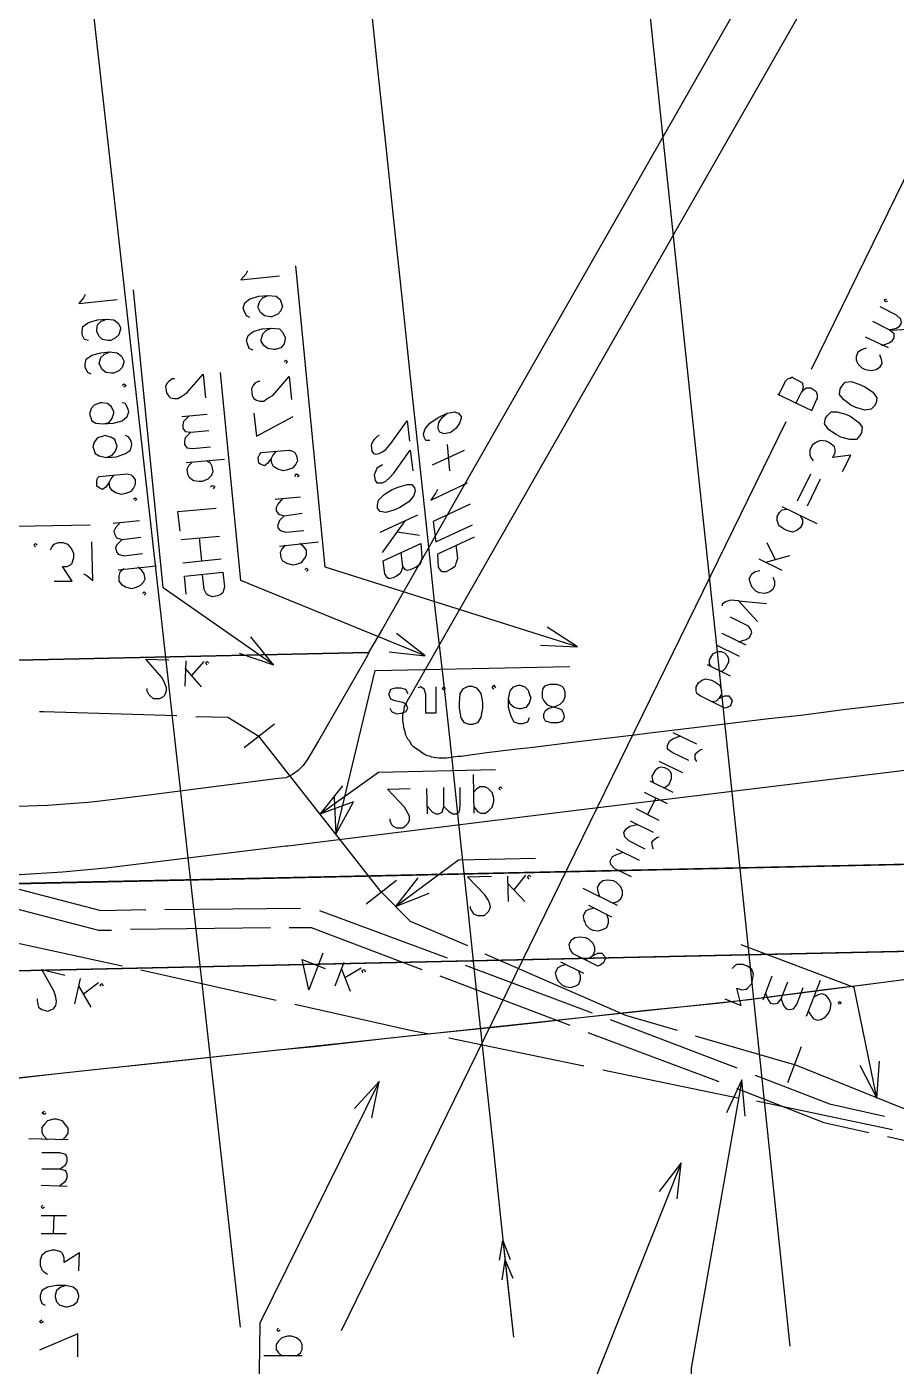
# Model space of a CAD drawing. Header units: metres. Extents: x 5 to 225, y 228 to 542.
# Drawn here: x 109.49 to 132.94, y 288.19 to 324.3 of the extents above; entities that cross this region are included whole.
import ezdxf

# ---------------------------------------------------------------- set-up
doc = ezdxf.new("R2010")
doc.units = ezdxf.units.M
for name, color, linetype in [('BOUNDARY', 7, 'Continuous'), ('ELECTR_CABLE', 7, 'Continuous'), ('GRASS', 7, 'Continuous'), ('OVERHEAD_POWER_LINE', 7, 'Continuous'), ('WATER_PIPELINE', 7, 'Continuous')]:
    doc.layers.add(name, color=color, linetype=linetype)

msp = doc.modelspace()

# ---------------------------------------------------------------- linework, layer by layer
at = {"layer": 'BOUNDARY'}
msp.add_lwpolyline([(109.149, 295.95), (110.319, 296.083), (111.312, 296.193), (113.299, 296.392), (114.271, 296.502), (116.258, 296.723), (117.251, 296.811), (119.216, 297.032), (120.209, 297.142), (122.174, 297.341), (123.168, 297.451), (125.155, 297.672), (126.126, 297.783), (128.113, 297.981), (129.084, 298.092), (131.071, 298.357), (132.043, 298.467), (134.03, 298.732)], dxfattribs=at)
at = {"layer": 'ELECTR_CABLE'}
for points in [[(123.344, 307.629), (124.338, 307.585), (124.338, 307.585), (117.538, 309.726), (117.538, 309.726), (116.743, 317.851)], [(115.441, 317.718), (115.397, 317.63), (115.397, 317.63), (115.264, 317.475), (115.264, 317.475), (116.302, 317.586)], [(111.07, 317.078), (111.025, 316.99), (111.025, 316.99), (110.893, 316.835), (110.893, 316.835), (111.931, 316.945)], [(115.22, 307.408), (116.147, 307.099), (116.147, 307.099), (113.167, 309.174), (113.167, 309.174), (112.372, 317.21)], [(115.507, 316.46), (115.419, 316.504), (115.419, 316.504), (115.353, 316.636), (115.353, 316.636), (115.33, 316.725), (115.33, 316.725), (115.375, 316.857), (115.375, 316.857), (115.507, 316.967), (115.507, 316.967), (115.75, 317.034), (115.75, 317.034), (115.993, 317.056), (115.993, 317.056), (116.214, 317.034), (116.214, 317.034), (116.324, 316.945), (116.324, 316.945), (116.368, 316.813), (116.368, 316.813), (116.39, 316.769), (116.39, 316.769), (116.346, 316.636), (116.346, 316.636), (116.258, 316.548), (116.258, 316.548), (116.103, 316.482), (116.103, 316.482), (116.059, 316.482), (116.059, 316.482), (115.904, 316.504), (115.904, 316.504), (115.794, 316.592), (115.794, 316.592), (115.728, 316.725), (115.728, 316.725), (115.728, 316.769), (115.728, 316.769), (115.772, 316.901), (115.772, 316.901), (115.86, 316.99), (115.86, 316.99), (115.993, 317.056)], [(148.446, 310.035), (149.241, 309.483), (149.241, 309.483), (143.258, 316.791), (143.258, 316.791), (132.815, 316.106)], [(111.158, 315.842), (111.048, 315.864), (111.048, 315.864), (110.981, 315.996), (110.981, 315.996), (110.981, 316.084), (110.981, 316.084), (111.003, 316.217), (111.003, 316.217), (111.158, 316.327), (111.158, 316.327), (111.401, 316.393), (111.401, 316.393), (111.644, 316.416), (111.644, 316.416), (111.842, 316.393), (111.842, 316.393), (111.953, 316.305), (111.953, 316.305), (112.019, 316.195), (112.019, 316.195), (112.019, 316.151), (112.019, 316.151), (111.975, 315.996), (111.975, 315.996), (111.886, 315.908), (111.886, 315.908), (111.754, 315.842), (111.754, 315.842), (111.688, 315.842), (111.688, 315.842), (111.533, 315.864), (111.533, 315.864), (111.445, 315.952), (111.445, 315.952), (111.379, 316.084), (111.379, 316.084), (111.379, 316.129), (111.379, 316.129), (111.401, 316.261), (111.401, 316.261), (111.489, 316.349), (111.489, 316.349), (111.644, 316.416)], [(115.595, 315.577), (115.485, 315.621), (115.485, 315.621), (115.441, 315.753), (115.441, 315.753), (115.419, 315.842), (115.419, 315.842), (115.463, 315.974), (115.463, 315.974), (115.595, 316.084), (115.595, 316.084), (115.838, 316.151), (115.838, 316.151), (116.081, 316.173), (116.081, 316.173), (116.302, 316.151), (116.302, 316.151), (116.39, 316.062), (116.39, 316.062), (116.456, 315.93), (116.456, 315.93), (116.456, 315.886), (116.456, 315.886), (116.434, 315.753), (116.434, 315.753), (116.346, 315.643), (116.346, 315.643), (116.191, 315.599), (116.191, 315.599), (116.147, 315.599), (116.147, 315.599), (115.993, 315.621), (115.993, 315.621), (115.882, 315.709), (115.882, 315.709), (115.816, 315.819), (115.816, 315.819), (115.816, 315.864), (115.816, 315.864), (115.86, 316.018), (115.86, 316.018), (115.949, 316.106), (115.949, 316.106), (116.081, 316.173)], [(111.224, 314.936), (111.136, 314.981), (111.136, 314.981), (111.07, 315.113), (111.07, 315.113), (111.07, 315.201), (111.07, 315.201), (111.092, 315.334), (111.092, 315.334), (111.246, 315.444), (111.246, 315.444), (111.489, 315.51), (111.489, 315.51), (111.732, 315.532), (111.732, 315.532), (111.931, 315.51), (111.931, 315.51), (112.041, 315.422), (112.041, 315.422), (112.107, 315.29), (112.107, 315.29), (112.107, 315.245), (112.107, 315.245), (112.063, 315.113), (112.063, 315.113), (111.975, 315.025), (111.975, 315.025), (111.842, 314.958), (111.842, 314.958), (111.776, 314.958), (111.776, 314.958), (111.622, 314.981), (111.622, 314.981), (111.511, 315.069), (111.511, 315.069), (111.467, 315.179), (111.467, 315.179), (111.445, 315.223), (111.445, 315.223), (111.489, 315.378), (111.489, 315.378), (111.577, 315.466), (111.577, 315.466), (111.732, 315.532)], [(116.434, 315.268), (116.478, 315.312), (116.478, 315.312), (116.523, 315.268), (116.523, 315.268), (116.478, 315.223)], [(113.476, 314.804), (113.41, 314.804), (113.41, 314.804), (113.321, 314.738), (113.321, 314.738), (113.277, 314.694), (113.277, 314.694), (113.233, 314.605), (113.233, 314.605), (113.255, 314.429), (113.255, 314.429), (113.321, 314.34), (113.321, 314.34), (113.366, 314.296), (113.366, 314.296), (113.476, 314.274), (113.476, 314.274), (113.564, 314.274), (113.564, 314.274), (113.675, 314.34), (113.675, 314.34), (113.807, 314.429), (113.807, 314.429), (114.249, 314.936), (114.249, 314.936), (114.315, 314.296)], [(119.26, 307.452), (120.232, 307.342), (120.232, 307.342), (115.264, 309.373), (115.264, 309.373), (114.712, 314.981)], [(115.772, 314.738), (115.728, 314.738), (115.728, 314.738), (115.64, 314.694), (115.64, 314.694), (115.595, 314.627), (115.595, 314.627), (115.551, 314.539), (115.551, 314.539), (115.573, 314.362), (115.573, 314.362), (115.617, 314.274), (115.617, 314.274), (115.684, 314.23), (115.684, 314.23), (115.772, 314.208), (115.772, 314.208), (115.882, 314.208), (115.882, 314.208), (115.971, 314.274), (115.971, 314.274), (116.125, 314.362), (116.125, 314.362), (116.567, 314.87), (116.567, 314.87), (116.633, 314.252)], [(112.063, 314.627), (112.107, 314.671), (112.107, 314.671), (112.173, 314.627), (112.173, 314.627), (112.107, 314.583)], [(111.555, 313.59), (111.71, 313.634), (111.71, 313.634), (111.798, 313.744), (111.798, 313.744), (111.842, 313.877), (111.842, 313.877), (111.842, 313.921), (111.842, 313.921), (111.776, 314.053), (111.776, 314.053), (111.666, 314.142), (111.666, 314.142), (111.511, 314.164), (111.511, 314.164), (111.467, 314.164), (111.467, 314.164), (111.312, 314.097), (111.312, 314.097), (111.224, 314.009), (111.224, 314.009), (111.18, 313.855), (111.18, 313.855), (111.202, 313.81), (111.202, 313.81), (111.246, 313.678), (111.246, 313.678), (111.357, 313.612), (111.357, 313.612), (111.555, 313.59), (111.555, 313.59), (111.82, 313.612), (111.82, 313.612), (112.063, 313.678), (112.063, 313.678), (112.196, 313.788), (112.196, 313.788), (112.24, 313.921), (112.24, 313.921), (112.218, 314.009), (112.218, 314.009), (112.151, 314.142), (112.151, 314.142), (112.063, 314.164)], [(113.675, 313.788), (114.359, 313.855)], [(113.873, 313.81), (113.719, 313.656), (113.719, 313.656), (113.697, 313.568), (113.697, 313.568), (113.697, 313.479), (113.697, 313.479), (113.763, 313.391), (113.763, 313.391), (113.918, 313.369), (113.918, 313.369), (114.403, 313.413)], [(115.617, 313.877), (115.684, 313.259), (115.684, 313.259), (116.677, 313.788)], [(111.644, 312.685), (111.798, 312.751), (111.798, 312.751), (111.886, 312.861), (111.886, 312.861), (111.931, 312.994), (111.931, 312.994), (111.909, 313.038), (111.909, 313.038), (111.864, 313.17), (111.864, 313.17), (111.754, 313.236), (111.754, 313.236), (111.599, 313.281), (111.599, 313.281), (111.555, 313.259), (111.555, 313.259), (111.401, 313.214), (111.401, 313.214), (111.312, 313.104), (111.312, 313.104), (111.268, 312.972), (111.268, 312.972), (111.29, 312.927), (111.29, 312.927), (111.335, 312.795), (111.335, 312.795), (111.445, 312.729), (111.445, 312.729), (111.644, 312.685), (111.644, 312.685), (111.909, 312.707), (111.909, 312.707), (112.151, 312.795), (112.151, 312.795), (112.284, 312.883), (112.284, 312.883), (112.328, 313.038), (112.328, 313.038), (112.306, 313.126), (112.306, 313.126), (112.24, 313.236), (112.24, 313.236), (112.151, 313.281)], [(113.918, 313.369), (113.763, 313.214), (113.763, 313.214), (113.741, 313.126), (113.741, 313.126), (113.741, 313.038), (113.741, 313.038), (113.807, 312.949), (113.807, 312.949), (113.962, 312.927), (113.962, 312.927), (114.447, 312.972)], [(116.214, 312.861), (116.125, 312.751), (116.125, 312.751), (116.081, 312.662), (116.081, 312.662), (115.993, 312.53), (115.993, 312.53), (115.904, 312.464), (115.904, 312.464), (115.794, 312.508), (115.794, 312.508), (115.75, 312.53), (115.75, 312.53), (115.728, 312.685), (115.728, 312.685), (115.772, 312.773), (115.772, 312.773), (115.816, 312.817), (115.816, 312.817), (116.567, 312.883), (116.567, 312.883), (116.655, 312.861), (116.655, 312.861), (116.721, 312.817), (116.721, 312.817), (116.765, 312.729), (116.765, 312.729), (116.788, 312.596), (116.788, 312.596), (116.743, 312.508), (116.743, 312.508), (116.655, 312.398), (116.655, 312.398), (116.523, 312.353), (116.523, 312.353), (116.412, 312.331), (116.412, 312.331), (116.258, 312.375), (116.258, 312.375), (116.147, 312.442), (116.147, 312.442), (116.103, 312.53), (116.103, 312.53), (116.081, 312.662)], [(113.785, 312.552), (114.823, 312.64)], [(113.94, 312.552), (113.851, 312.464), (113.851, 312.464), (113.807, 312.375), (113.807, 312.375), (113.829, 312.243), (113.829, 312.243), (113.873, 312.155), (113.873, 312.155), (113.984, 312.066), (113.984, 312.066), (114.138, 312.044), (114.138, 312.044), (114.227, 312.044), (114.227, 312.044), (114.381, 312.111), (114.381, 312.111), (114.469, 312.199), (114.469, 312.199), (114.514, 312.309), (114.514, 312.309), (114.492, 312.442), (114.492, 312.442), (114.447, 312.53), (114.447, 312.53), (114.337, 312.596)], [(111.842, 312.221), (111.754, 312.111), (111.754, 312.111), (111.71, 312.022), (111.71, 312.022), (111.622, 311.89), (111.622, 311.89), (111.533, 311.824), (111.533, 311.824), (111.445, 311.868), (111.445, 311.868), (111.379, 311.912), (111.379, 311.912), (111.379, 312.044), (111.379, 312.044), (111.401, 312.133), (111.401, 312.133), (111.445, 312.177), (111.445, 312.177), (112.196, 312.243), (112.196, 312.243), (112.306, 312.221), (112.306, 312.221), (112.35, 312.177), (112.35, 312.177), (112.416, 312.088), (112.416, 312.088), (112.416, 311.956), (112.416, 311.956), (112.372, 311.868), (112.372, 311.868), (112.284, 311.757), (112.284, 311.757), (112.151, 311.713), (112.151, 311.713), (112.041, 311.691), (112.041, 311.691), (111.886, 311.735), (111.886, 311.735), (111.798, 311.801), (111.798, 311.801), (111.732, 311.89), (111.732, 311.89), (111.71, 312.022)], [(116.721, 312.177), (116.765, 312.243), (116.765, 312.243), (116.832, 312.199), (116.832, 312.199), (116.788, 312.155)], [(114.447, 311.89), (114.492, 311.934), (114.492, 311.934), (114.558, 311.912), (114.558, 311.912), (114.514, 311.846)], [(116.191, 311.559), (116.876, 311.625)], [(112.372, 311.559), (112.416, 311.603), (112.416, 311.603), (112.46, 311.559), (112.46, 311.559), (112.416, 311.514)], [(113.631, 310.698), (113.564, 311.227), (113.564, 311.227), (114.602, 311.316)], [(116.39, 311.581), (116.258, 311.426), (116.258, 311.426), (116.214, 311.338), (116.214, 311.338), (116.214, 311.25), (116.214, 311.25), (116.28, 311.161), (116.28, 311.161), (116.434, 311.117), (116.434, 311.117), (116.92, 311.183)], [(111.82, 310.918), (112.527, 310.985)], [(112.019, 310.94), (111.886, 310.786), (111.886, 310.786), (111.842, 310.698), (111.842, 310.698), (111.864, 310.609), (111.864, 310.609), (111.909, 310.521), (111.909, 310.521), (112.063, 310.477), (112.063, 310.477), (112.571, 310.543)], [(116.434, 311.117), (116.302, 310.985), (116.302, 310.985), (116.258, 310.874), (116.258, 310.874), (116.258, 310.786), (116.258, 310.786), (116.324, 310.72), (116.324, 310.72), (116.478, 310.676), (116.478, 310.676), (116.964, 310.72)], [(106.235, 306.613), (106.433, 305.664), (106.433, 305.664), (106.698, 310.786), (106.698, 310.786), (111.202, 310.874)], [(113.653, 310.477), (114.69, 310.565)], [(114.138, 310.521), (114.205, 309.903)], [(109.723, 310.278), (109.679, 310.322), (109.679, 310.322), (109.723, 310.366), (109.723, 310.366), (109.767, 310.322)], [(110.231, 309.351), (110.716, 309.351), (110.716, 309.351), (110.451, 309.748), (110.451, 309.748), (110.584, 309.748), (110.584, 309.748), (110.672, 309.792), (110.672, 309.792), (110.716, 309.837), (110.716, 309.837), (110.761, 309.991), (110.761, 309.991), (110.761, 310.102), (110.761, 310.102), (110.694, 310.234), (110.694, 310.234), (110.606, 310.344), (110.606, 310.344), (110.474, 310.388), (110.474, 310.388), (110.341, 310.388), (110.341, 310.388), (110.209, 310.344), (110.209, 310.344), (110.164, 310.278), (110.164, 310.278), (110.12, 310.19)], [(111.025, 309.55), (111.114, 309.505), (111.114, 309.505), (111.268, 309.373), (111.268, 309.373), (111.246, 310.411)], [(112.063, 310.477), (111.931, 310.344), (111.931, 310.344), (111.886, 310.256), (111.886, 310.256), (111.909, 310.146), (111.909, 310.146), (111.953, 310.079), (111.953, 310.079), (112.107, 310.035), (112.107, 310.035), (112.615, 310.102)], [(116.302, 310.3), (117.362, 310.411)], [(116.456, 310.322), (116.368, 310.212), (116.368, 310.212), (116.324, 310.124), (116.324, 310.124), (116.346, 309.991), (116.346, 309.991), (116.39, 309.903), (116.39, 309.903), (116.501, 309.837), (116.501, 309.837), (116.655, 309.792), (116.655, 309.792), (116.765, 309.814), (116.765, 309.814), (116.898, 309.859), (116.898, 309.859), (116.986, 309.969), (116.986, 309.969), (117.03, 310.057), (117.03, 310.057), (117.03, 310.19), (117.03, 310.19), (116.964, 310.278), (116.964, 310.278), (116.854, 310.366)], [(114.734, 309.947), (113.697, 309.837)], [(111.953, 309.66), (112.99, 309.77)], [(112.107, 309.682), (111.997, 309.594), (111.997, 309.594), (111.975, 309.483), (111.975, 309.483), (111.975, 309.351), (111.975, 309.351), (112.041, 309.263), (112.041, 309.263), (112.151, 309.196), (112.151, 309.196), (112.306, 309.152), (112.306, 309.152), (112.394, 309.174), (112.394, 309.174), (112.549, 309.24), (112.549, 309.24), (112.637, 309.329), (112.637, 309.329), (112.681, 309.417), (112.681, 309.417), (112.659, 309.55), (112.659, 309.55), (112.593, 309.638), (112.593, 309.638), (112.483, 309.726)], [(113.785, 308.998), (113.741, 309.483), (113.741, 309.483), (114.779, 309.594), (114.779, 309.594), (114.823, 309.196), (114.823, 309.196), (114.779, 309.042), (114.779, 309.042), (114.734, 308.998), (114.734, 308.998), (114.646, 308.953), (114.646, 308.953), (114.492, 308.931), (114.492, 308.931), (114.381, 308.976), (114.381, 308.976), (114.337, 308.998), (114.337, 308.998), (114.271, 309.13), (114.271, 309.13), (114.227, 309.527)], [(116.986, 309.66), (117.03, 309.704), (117.03, 309.704), (117.075, 309.66), (117.075, 309.66), (117.03, 309.616)], [(112.615, 309.02), (112.659, 309.064), (112.659, 309.064), (112.703, 309.02), (112.703, 309.02), (112.659, 308.976)], [(124.338, 307.585), (123.521, 308.115)], [(116.147, 307.099), (115.529, 307.85)], [(120.232, 307.342), (119.459, 307.938)], [(112.725, 306.459), (112.725, 306.393), (112.725, 306.393), (112.77, 306.304), (112.77, 306.304), (112.814, 306.26), (112.814, 306.26), (112.902, 306.194), (112.902, 306.194), (113.079, 306.194), (113.079, 306.194), (113.167, 306.238), (113.167, 306.238), (113.211, 306.282), (113.211, 306.282), (113.255, 306.393), (113.255, 306.393), (113.255, 306.481), (113.255, 306.481), (113.211, 306.591), (113.211, 306.591), (113.145, 306.746), (113.145, 306.746), (112.703, 307.254), (112.703, 307.254), (113.321, 307.231)], [(113.763, 306.525), (113.785, 307.209)], [(114.205, 306.503), (113.763, 307.011)], [(113.94, 306.812), (114.271, 307.187)], [(114.359, 307.099), (114.315, 307.143), (114.315, 307.143), (114.359, 307.187), (114.359, 307.187), (114.403, 307.143)], [(117.781, 303.523), (117.825, 302.529), (117.825, 302.529), (118.885, 306.944), (118.885, 306.944), (124.139, 307.055)], [(123.631, 305.532), (123.477, 305.576), (123.477, 305.576), (123.433, 305.664), (123.433, 305.664), (123.433, 305.774), (123.433, 305.774), (123.477, 305.863), (123.477, 305.863), (123.565, 305.929), (123.565, 305.929), (123.742, 305.973), (123.742, 305.973), (123.874, 306.039), (123.874, 306.039), (123.963, 306.128), (123.963, 306.128), (124.007, 306.238), (124.007, 306.238), (124.007, 306.37), (124.007, 306.37), (123.963, 306.481), (123.963, 306.481), (123.918, 306.525), (123.918, 306.525), (123.786, 306.569), (123.786, 306.569), (123.587, 306.569), (123.587, 306.569), (123.455, 306.525), (123.455, 306.525), (123.411, 306.459), (123.411, 306.459), (123.389, 306.37), (123.389, 306.37), (123.389, 306.216), (123.389, 306.216), (123.433, 306.128), (123.433, 306.128), (123.521, 306.017), (123.521, 306.017), (123.654, 305.973), (123.654, 305.973), (123.83, 305.929), (123.83, 305.929), (123.918, 305.885), (123.918, 305.885), (123.963, 305.774), (123.963, 305.774), (123.985, 305.686), (123.985, 305.686), (123.941, 305.576), (123.941, 305.576), (123.808, 305.532), (123.808, 305.532), (123.631, 305.532)], [(119.282, 305.929), (119.326, 305.841), (119.326, 305.841), (119.459, 305.774), (119.459, 305.774), (119.591, 305.796), (119.591, 305.796), (119.724, 305.841), (119.724, 305.841), (119.768, 305.929), (119.768, 305.929), (119.724, 306.039), (119.724, 306.039), (119.635, 306.083), (119.635, 306.083), (119.415, 306.128), (119.415, 306.128), (119.304, 306.172), (119.304, 306.172), (119.26, 306.282), (119.26, 306.282), (119.26, 306.326), (119.26, 306.326), (119.304, 306.437), (119.304, 306.437), (119.437, 306.481), (119.437, 306.481), (119.569, 306.481), (119.569, 306.481), (119.702, 306.437), (119.702, 306.437), (119.768, 306.326)], [(120.519, 306.503), (120.519, 305.796), (120.519, 305.796), (120.254, 305.796), (120.254, 305.796), (120.254, 306.304), (120.254, 306.304), (120.209, 306.437), (120.209, 306.437), (120.121, 306.503), (120.121, 306.503), (120.033, 306.481)], [(120.739, 306.415), (120.695, 306.459), (120.695, 306.459), (120.739, 306.503), (120.739, 306.503), (120.783, 306.459)], [(121.424, 305.487), (121.291, 305.532), (121.291, 305.532), (121.203, 305.664), (121.203, 305.664), (121.159, 305.929), (121.159, 305.929), (121.159, 306.061), (121.159, 306.061), (121.181, 306.326), (121.181, 306.326), (121.269, 306.459), (121.269, 306.459), (121.402, 306.525), (121.402, 306.525), (121.49, 306.525), (121.49, 306.525), (121.622, 306.481), (121.622, 306.481), (121.733, 306.326), (121.733, 306.326), (121.777, 306.083), (121.777, 306.083), (121.777, 305.929), (121.777, 305.929), (121.733, 305.686), (121.733, 305.686), (121.645, 305.532), (121.645, 305.532), (121.512, 305.487), (121.512, 305.487), (121.424, 305.487)], [(122.086, 306.437), (122.042, 306.481), (122.042, 306.481), (122.086, 306.547), (122.086, 306.547), (122.13, 306.481)], [(123.035, 305.664), (122.991, 305.554), (122.991, 305.554), (122.859, 305.509), (122.859, 305.509), (122.77, 305.509), (122.77, 305.509), (122.638, 305.554), (122.638, 305.554), (122.55, 305.708), (122.55, 305.708), (122.483, 305.951), (122.483, 305.951), (122.483, 306.194), (122.483, 306.194), (122.528, 306.393), (122.528, 306.393), (122.616, 306.503), (122.616, 306.503), (122.748, 306.547), (122.748, 306.547), (122.793, 306.547), (122.793, 306.547), (122.925, 306.503), (122.925, 306.503), (123.013, 306.415), (123.013, 306.415), (123.057, 306.26), (123.057, 306.26), (123.08, 306.216), (123.08, 306.216), (123.035, 306.061), (123.035, 306.061), (122.947, 305.951), (122.947, 305.951), (122.815, 305.907), (122.815, 305.907), (122.77, 305.907), (122.77, 305.907), (122.638, 305.951), (122.638, 305.951), (122.528, 306.039), (122.528, 306.039), (122.483, 306.194)], [(109.833, 305.841), (109.944, 305.841), (109.944, 305.841), (113.542, 305.73)], [(114.05, 305.708), (114.911, 305.686), (114.911, 305.686), (115.75, 305.178)], [(115.353, 304.869), (116.169, 305.509)], [(119.039, 300.984), (115.75, 305.178)], [(118.002, 303.832), (117.406, 303.081), (117.406, 303.081), (118.973, 304.207), (118.973, 304.207), (122.13, 304.273)], [(121.556, 303.103), (121.534, 304.141)], [(119.282, 302.949), (119.282, 302.904), (119.282, 302.904), (119.326, 302.794), (119.326, 302.794), (119.371, 302.75), (119.371, 302.75), (119.459, 302.706), (119.459, 302.706), (119.635, 302.706), (119.635, 302.706), (119.724, 302.772), (119.724, 302.772), (119.768, 302.816), (119.768, 302.816), (119.812, 302.904), (119.812, 302.904), (119.812, 303.015), (119.812, 303.015), (119.768, 303.103), (119.768, 303.103), (119.68, 303.258), (119.68, 303.258), (119.216, 303.743), (119.216, 303.743), (119.834, 303.765)], [(120.298, 303.081), (120.276, 303.765)], [(120.298, 303.28), (120.43, 303.125), (120.43, 303.125), (120.519, 303.081), (120.519, 303.081), (120.607, 303.081), (120.607, 303.081), (120.695, 303.125), (120.695, 303.125), (120.739, 303.28), (120.739, 303.28), (120.739, 303.787)], [(120.739, 303.28), (120.872, 303.147), (120.872, 303.147), (120.982, 303.081), (120.982, 303.081), (121.07, 303.081), (121.07, 303.081), (121.159, 303.147), (121.159, 303.147), (121.181, 303.302), (121.181, 303.302), (121.181, 303.787)], [(121.556, 303.258), (121.645, 303.147), (121.645, 303.147), (121.733, 303.103), (121.733, 303.103), (121.865, 303.103), (121.865, 303.103), (121.954, 303.169), (121.954, 303.169), (122.042, 303.258), (122.042, 303.258), (122.086, 303.412), (122.086, 303.412), (122.086, 303.5), (122.086, 303.5), (122.042, 303.655), (122.042, 303.655), (121.932, 303.765), (121.932, 303.765), (121.843, 303.81), (121.843, 303.81), (121.711, 303.81), (121.711, 303.81), (121.622, 303.743), (121.622, 303.743), (121.534, 303.655)], [(122.263, 303.721), (122.219, 303.765), (122.219, 303.765), (122.263, 303.81), (122.263, 303.81), (122.307, 303.765)], [(117.406, 303.081), (118.311, 303.412)], [(117.825, 302.529), (118.289, 303.39)], [(120.033, 301.359), (119.437, 300.586), (119.437, 300.586), (121.137, 301.845), (121.137, 301.845), (123.212, 301.889)], [(118.642, 300.653), (119.459, 301.293)], [(121.446, 300.586), (121.446, 300.542), (121.446, 300.542), (121.49, 300.454), (121.49, 300.454), (121.534, 300.388), (121.534, 300.388), (121.645, 300.343), (121.645, 300.343), (121.821, 300.343), (121.821, 300.343), (121.909, 300.41), (121.909, 300.41), (121.954, 300.454), (121.954, 300.454), (121.998, 300.564), (121.998, 300.564), (121.976, 300.653), (121.976, 300.653), (121.932, 300.763), (121.932, 300.763), (121.843, 300.895), (121.843, 300.895), (121.38, 301.381), (121.38, 301.381), (122.02, 301.403)], [(122.483, 300.719), (122.461, 301.403)], [(122.925, 300.719), (122.461, 301.204)], [(122.638, 301.028), (122.947, 301.425)], [(123.035, 301.315), (122.991, 301.381), (122.991, 301.381), (123.035, 301.425), (123.035, 301.425), (123.08, 301.381)], [(108.111, 300.807), (111.423, 299.946), (111.423, 299.946), (111.776, 299.946)], [(109.105, 301.094), (111.489, 300.476), (111.489, 300.476), (112.703, 300.498)], [(119.039, 300.984), (119.834, 300.189), (119.834, 300.189), (121.38, 299.527)], [(119.437, 300.586), (120.342, 300.94)], [(113.211, 300.498), (116.876, 300.542)], [(117.384, 300.476), (120.828, 299.195)], [(112.063, 298.975), (108.42, 299.769)], [(112.284, 299.968), (116.059, 300.012)], [(116.567, 300.012), (117.163, 300.012), (117.163, 300.012), (120.143, 298.886)], [(117.472, 299.328), (117.097, 298.334), (117.097, 298.334), (116.92, 299.151), (116.92, 299.151), (117.538, 298.908)], [(131.954, 296.303), (132.418, 295.42), (132.418, 295.42), (131.8, 298.401), (131.8, 298.401), (128.753, 299.549)], [(117.803, 298.445), (118.046, 299.085)], [(121.313, 298.997), (124.735, 297.716)], [(121.843, 299.306), (125.64, 297.65), (125.64, 297.65), (127.031, 297.253)], [(128.312, 298.092), (128.753, 297.915), (128.753, 297.915), (128.643, 298.379), (128.643, 298.379), (128.775, 298.334), (128.775, 298.334), (128.886, 298.357), (128.886, 298.357), (128.93, 298.379), (128.93, 298.379), (129.04, 298.511), (129.04, 298.511), (129.062, 298.599), (129.062, 298.599), (129.084, 298.754), (129.084, 298.754), (129.04, 298.886), (129.04, 298.886), (128.93, 298.975), (128.93, 298.975), (128.797, 299.019), (128.797, 299.019), (128.643, 299.019), (128.643, 299.019), (128.599, 298.997), (128.599, 298.997), (128.51, 298.908)], [(109.767, 298.092), (109.767, 298.047), (109.767, 298.047), (109.789, 297.937), (109.789, 297.937), (109.811, 297.871), (109.811, 297.871), (109.9, 297.805), (109.9, 297.805), (110.054, 297.76), (110.054, 297.76), (110.164, 297.805), (110.164, 297.805), (110.209, 297.827), (110.209, 297.827), (110.275, 297.915), (110.275, 297.915), (110.297, 298.025), (110.297, 298.025), (110.275, 298.136), (110.275, 298.136), (110.231, 298.29), (110.231, 298.29), (109.9, 298.886), (109.9, 298.886), (110.518, 298.732)], [(110.783, 297.959), (110.937, 298.644)], [(116.214, 298.047), (112.571, 298.864)], [(118.223, 298.29), (117.98, 298.908)], [(118.068, 298.666), (118.51, 298.931)], [(118.554, 298.798), (118.532, 298.864), (118.532, 298.864), (118.598, 298.886), (118.598, 298.886), (118.62, 298.82)], [(120.629, 298.71), (124.139, 297.385)], [(129.349, 298.07), (129.592, 298.71)], [(111.224, 297.871), (110.893, 298.445)], [(111.025, 298.224), (111.423, 298.533)], [(111.489, 298.423), (111.467, 298.467), (111.467, 298.467), (111.511, 298.511), (111.511, 298.511), (111.555, 298.445)], [(129.416, 298.246), (129.482, 298.07), (129.482, 298.07), (129.548, 297.981), (129.548, 297.981), (129.636, 297.959), (129.636, 297.959), (129.747, 297.981), (129.747, 297.981), (129.835, 298.092), (129.835, 298.092), (130.012, 298.555)], [(129.835, 298.092), (129.901, 297.915), (129.901, 297.915), (129.968, 297.827), (129.968, 297.827), (130.056, 297.805), (130.056, 297.805), (130.166, 297.827), (130.166, 297.827), (130.255, 297.937), (130.255, 297.937), (130.431, 298.401)], [(130.519, 297.628), (130.895, 298.599)], [(120.342, 297.142), (119.878, 297.231), (119.878, 297.231), (116.721, 297.937)], [(130.564, 297.76), (130.63, 297.65), (130.63, 297.65), (130.696, 297.562), (130.696, 297.562), (130.806, 297.518), (130.806, 297.518), (130.917, 297.54), (130.917, 297.54), (131.027, 297.606), (131.027, 297.606), (131.116, 297.716), (131.116, 297.716), (131.16, 297.805), (131.16, 297.805), (131.182, 297.959), (131.182, 297.959), (131.116, 298.092), (131.116, 298.092), (131.049, 298.18), (131.049, 298.18), (130.939, 298.224), (130.939, 298.224), (130.829, 298.202), (130.829, 298.202), (130.718, 298.136)], [(131.403, 297.937), (131.38, 298.003), (131.38, 298.003), (131.425, 298.025), (131.425, 298.025), (131.447, 297.959)], [(125.221, 297.54), (128.643, 296.237)], [(124.625, 297.186), (128.157, 295.862)], [(124.515, 296.281), (120.872, 297.032)], [(127.517, 297.098), (130.188, 296.325)], [(130.012, 295.84), (130.387, 296.811)], [(128.665, 295.42), (125.022, 296.171)], [(134.626, 294.537), (130.188, 296.325)], [(132.418, 295.42), (132.484, 296.414)], [(118.797, 294.89), (118.995, 295.862), (115.772, 289.349), (115.669, 281.564)], [(118.995, 295.862), (118.333, 295.133)], [(128.864, 294.935), (128.775, 295.906), (128.775, 295.906), (127.407, 288.135), (127.407, 288.135), (127.34, 282.836)], [(128.775, 295.906), (128.356, 295.023)], [(129.129, 296.038), (131.138, 295.266), (131.138, 295.266), (132.617, 294.935)], [(128.643, 295.685), (128.665, 295.663), (128.665, 295.663), (130.983, 294.758), (130.983, 294.758), (132.197, 294.493)], [(110.01, 295.023), (109.966, 294.979), (109.966, 294.979), (109.9, 295.023), (109.9, 295.023), (109.966, 295.067)], [(132.838, 294.559), (129.173, 295.332)], [(110.451, 294.294), (110.54, 294.383), (110.54, 294.383), (110.606, 294.471), (110.606, 294.471), (110.606, 294.603), (110.606, 294.603), (110.54, 294.692), (110.54, 294.692), (110.451, 294.802), (110.451, 294.802), (110.297, 294.846), (110.297, 294.846), (110.209, 294.846), (110.209, 294.846), (110.054, 294.802), (110.054, 294.802), (109.966, 294.714), (109.966, 294.714), (109.9, 294.625), (109.9, 294.625), (109.9, 294.493), (109.9, 294.493), (109.944, 294.405), (109.944, 294.405), (110.054, 294.294)], [(110.606, 294.294), (109.546, 294.316)], [(132.705, 294.383), (136.392, 293.544)], [(110.385, 293.5), (110.54, 293.632), (110.54, 293.632), (110.584, 293.72), (110.584, 293.72), (110.584, 293.809), (110.584, 293.809), (110.54, 293.897), (110.54, 293.897), (110.385, 293.941), (110.385, 293.941), (109.9, 293.941)], [(127.031, 292.705), (127.142, 293.676), (124.713, 287.583), (124.645, 282.523)], [(127.142, 293.676), (126.546, 292.903)], [(110.385, 293.058), (110.54, 293.19), (110.54, 293.19), (110.584, 293.279), (110.584, 293.279), (110.584, 293.367), (110.584, 293.367), (110.54, 293.455), (110.54, 293.455), (110.385, 293.5), (110.385, 293.5), (109.9, 293.5)], [(110.584, 293.036), (109.877, 293.058)], [(109.966, 292.484), (109.922, 292.44), (109.922, 292.44), (109.877, 292.484), (109.877, 292.484), (109.922, 292.528)], [(110.562, 292.241), (109.877, 292.241)], [(110.209, 291.755), (110.231, 292.241)], [(110.562, 291.755), (109.877, 291.755)], [(110.893, 290.762), (110.915, 291.248), (110.915, 291.248), (110.496, 290.983), (110.496, 290.983), (110.496, 291.115), (110.496, 291.115), (110.451, 291.226), (110.451, 291.226), (110.407, 291.27), (110.407, 291.27), (110.253, 291.314), (110.253, 291.314), (110.164, 291.314), (110.164, 291.314), (110.01, 291.27), (110.01, 291.27), (109.9, 291.181), (109.9, 291.181), (109.855, 291.049), (109.855, 291.049), (109.855, 290.917), (109.855, 290.917), (109.9, 290.784), (109.9, 290.784), (109.944, 290.74), (109.944, 290.74), (110.054, 290.674)], [(110.54, 290.365), (110.407, 290.32), (110.407, 290.32), (110.297, 290.232), (110.297, 290.232), (110.253, 290.1), (110.253, 290.1), (110.253, 290.056), (110.253, 290.056), (110.297, 289.923), (110.297, 289.923), (110.385, 289.835), (110.385, 289.835), (110.54, 289.791), (110.54, 289.791), (110.584, 289.791), (110.584, 289.791), (110.738, 289.835), (110.738, 289.835), (110.849, 289.923), (110.849, 289.923), (110.893, 290.056), (110.893, 290.056), (110.893, 290.1), (110.893, 290.1), (110.849, 290.232), (110.849, 290.232), (110.738, 290.32), (110.738, 290.32), (110.54, 290.365), (110.54, 290.365), (110.297, 290.365), (110.297, 290.365), (110.054, 290.32), (110.054, 290.32), (109.9, 290.232), (109.9, 290.232), (109.855, 290.1), (109.855, 290.1), (109.855, 290.011), (109.855, 290.011), (109.9, 289.879), (109.9, 289.879), (109.988, 289.835)], [(109.944, 289.393), (109.877, 289.349), (109.877, 289.349), (109.833, 289.393), (109.833, 289.393), (109.9, 289.437)], [(110.871, 288.444), (110.871, 289.062), (110.871, 289.062), (109.833, 288.621)], [(116.765, 288.466), (116.876, 288.554), (116.876, 288.554), (116.92, 288.643), (116.92, 288.643), (116.92, 288.775), (116.92, 288.775), (116.876, 288.863), (116.876, 288.863), (116.765, 288.952), (116.765, 288.952), (116.633, 288.996), (116.633, 288.996), (116.523, 288.996), (116.523, 288.996), (116.368, 288.952), (116.368, 288.952), (116.28, 288.863), (116.28, 288.863), (116.214, 288.775), (116.214, 288.775), (116.214, 288.643), (116.214, 288.643), (116.28, 288.554), (116.28, 288.554), (116.368, 288.466)], [(116.324, 289.172), (116.28, 289.128), (116.28, 289.128), (116.236, 289.172), (116.236, 289.172), (116.28, 289.217)], [(116.92, 288.466), (115.882, 288.466)]]:
    msp.add_lwpolyline(points, dxfattribs=at)
at = {"layer": 'GRASS'}
for points in [[(134.869, 365.625), (135.067, 364.588), (135.222, 363.815), (135.641, 362.027), (135.796, 361.431), (136.105, 360.238), (135.774, 361.409), (135.729, 361.564), (136.105, 360.216), (138.887, 350.039), (140.123, 345.535), (140.145, 345.336), (140.145, 345.116), (140.101, 344.917), (140.013, 344.74), (121.335, 312.022), (119.084, 308.07), (118.708, 307.43), (46.009, 305.841)], [(133.412, 306.106), (131.513, 305.885), (130.365, 305.73), (129.504, 305.642), (128.684, 305.546), (128.4, 305.509), (126.291, 305.254), (125.883, 305.2), (124.659, 305.056), (124.135, 304.993), (123.146, 304.869), (122.631, 304.811), (121.894, 304.721), (121.512, 304.671), (121.203, 304.626), (121.115, 304.626), (120.806, 304.582), (120.607, 304.582), (120.408, 304.604), (120.386, 304.626), (120.298, 304.648), (120.232, 304.671), (120.165, 304.715), (120.077, 304.781), (120.011, 304.825), (119.922, 304.891), (119.878, 304.935), (119.812, 305.046), (119.768, 305.09), (119.702, 305.222), (119.702, 305.267), (119.658, 305.399), (119.658, 305.443), (119.635, 305.598), (119.635, 305.642), (119.635, 305.774), (119.658, 305.819), (119.68, 305.973), (119.702, 306.017), (119.768, 306.15), (119.79, 306.194), (139.306, 340.369)], [(76.364, 306.503), (118.708, 307.43), (118.708, 307.408), (118.686, 307.364), (118.598, 307.209), (117.362, 305.046), (117.052, 304.538), (116.942, 304.384), (116.81, 304.251), (116.655, 304.141), (116.478, 304.052), (116.28, 304.03), (112.858, 303.589), (111.401, 303.412), (111.136, 303.39), (110.054, 303.302), (108.707, 303.258)], [(82.48, 304.295), (91.333, 303.412), (97.161, 302.816), (105.771, 301.646), (106.941, 301.514), (108.111, 301.447), (109.268, 301.447), (109.292, 301.448), (110.451, 301.514), (111.622, 301.624), (116.478, 302.22), (116.534, 302.221), (124.382, 303.191), (136.348, 304.648), (151.206, 306.459)], [(152, 302.132), (109.193, 301.204), (108.95, 301.249), (107.493, 301.403), (107.25, 301.447), (106.588, 301.514), (105.462, 301.646), (95.594, 302.794), (90.383, 303.39), (81.553, 304.273)], [(53.184, 299.968), (152, 302.132), (151.625, 301.337), (151.426, 300.873), (151.404, 300.785), (151.316, 300.586), (151.25, 300.432), (151.007, 299.769), (87.845, 298.379), (82.436, 298.931)]]:
    msp.add_lwpolyline(points, dxfattribs=at)
msp.add_lwpolyline([(109.149, 295.95), (107.979, 296.083), (96.852, 297.363), (89.831, 298.18), (87.845, 298.379), (140.388, 299.527), (138.092, 299.24), (128.974, 298.07), (111.07, 296.149)], close=True, dxfattribs=at)
at = {"layer": 'OVERHEAD_POWER_LINE'}
for points in [[(128.069, 307.872), (127.605, 312.243), (127.605, 312.243), (125.155, 335.578)], [(110.319, 333.304), (112.99, 309.461)], [(118.73, 325.224), (118.951, 323.149), (118.951, 323.149), (119.172, 321.074), (119.172, 321.074), (119.393, 318.999), (119.393, 318.999), (119.613, 316.923), (119.613, 316.923), (119.834, 314.848), (119.834, 314.848), (120.055, 312.773), (120.055, 312.773), (120.276, 310.698), (120.276, 310.698), (120.496, 308.622), (120.496, 308.622), (120.739, 306.547), (120.739, 306.547), (120.96, 304.472), (120.96, 304.472), (121.181, 302.397), (121.181, 302.397), (121.402, 300.321), (121.402, 300.321), (121.622, 298.246), (121.622, 298.246), (121.843, 296.171), (121.843, 296.171), (122.064, 294.096), (122.064, 294.096), (122.285, 292.02), (122.285, 292.02), (122.506, 289.967), (122.506, 289.967), (122.616, 288.974)], [(120.364, 313.148), (120.254, 313.148), (120.254, 313.148), (120.209, 313.236), (120.209, 313.236), (120.187, 313.325), (120.187, 313.325), (120.232, 313.457), (120.232, 313.457), (120.364, 313.612), (120.364, 313.612), (120.585, 313.766), (120.585, 313.766), (120.828, 313.877), (120.828, 313.877), (121.026, 313.921), (121.026, 313.921), (121.137, 313.877), (121.137, 313.877), (121.203, 313.788), (121.203, 313.788), (121.203, 313.744), (121.203, 313.744), (121.159, 313.612), (121.159, 313.612), (121.07, 313.479), (121.07, 313.479), (120.938, 313.369), (120.938, 313.369), (120.894, 313.347), (120.894, 313.347), (120.739, 313.325), (120.739, 313.325), (120.629, 313.369), (120.629, 313.369), (120.585, 313.457), (120.585, 313.457), (120.585, 313.501), (120.585, 313.501), (120.607, 313.634), (120.607, 313.634), (120.695, 313.766), (120.695, 313.766), (120.828, 313.877)], [(118.995, 313.281), (118.951, 313.259), (118.951, 313.259), (118.863, 313.17), (118.863, 313.17), (118.819, 313.126), (118.819, 313.126), (118.774, 313.016), (118.774, 313.016), (118.797, 312.861), (118.797, 312.861), (118.841, 312.795), (118.841, 312.795), (118.885, 312.773), (118.885, 312.773), (118.995, 312.795), (118.995, 312.795), (119.084, 312.839), (119.084, 312.839), (119.172, 312.905), (119.172, 312.905), (119.304, 313.06), (119.304, 313.06), (119.746, 313.678), (119.746, 313.678), (119.812, 313.126)], [(119.084, 312.486), (119.039, 312.464), (119.039, 312.464), (118.929, 312.398), (118.929, 312.398), (118.907, 312.331), (118.907, 312.331), (118.863, 312.221), (118.863, 312.221), (118.885, 312.066), (118.885, 312.066), (118.929, 312), (118.929, 312), (118.973, 312), (118.973, 312), (119.084, 312), (119.084, 312), (119.172, 312.044), (119.172, 312.044), (119.26, 312.133), (119.26, 312.133), (119.393, 312.265), (119.393, 312.265), (119.834, 312.883), (119.834, 312.883), (119.9, 312.331)], [(120.43, 312.486), (121.291, 312.883)], [(120.828, 313.038), (120.894, 312.331)], [(120.563, 311.824), (120.519, 311.735), (120.519, 311.735), (120.386, 311.536), (120.386, 311.536), (121.38, 312)], [(118.951, 311.404), (118.973, 311.536), (118.973, 311.536), (119.128, 311.691), (119.128, 311.691), (119.348, 311.824), (119.348, 311.824), (119.503, 311.89), (119.503, 311.89), (119.746, 311.956), (119.746, 311.956), (119.878, 311.956), (119.878, 311.956), (119.945, 311.868), (119.945, 311.868), (119.967, 311.779), (119.967, 311.779), (119.922, 311.647), (119.922, 311.647), (119.79, 311.492), (119.79, 311.492), (119.547, 311.338), (119.547, 311.338), (119.415, 311.272), (119.415, 311.272), (119.172, 311.205), (119.172, 311.205), (119.017, 311.227), (119.017, 311.227), (118.951, 311.316), (118.951, 311.316), (118.951, 311.404)], [(121.446, 311.426), (120.452, 310.962), (120.452, 310.962), (120.519, 310.411), (120.519, 310.411), (121.512, 310.874)], [(119.017, 310.676), (120.033, 311.139)], [(119.084, 310.124), (119.702, 310.985)], [(120.077, 310.587), (119.481, 310.676)], [(121.556, 310.543), (120.563, 310.079), (120.563, 310.079), (120.585, 309.726), (120.585, 309.726), (120.651, 309.638), (120.651, 309.638), (120.695, 309.616), (120.695, 309.616), (120.806, 309.616), (120.806, 309.616), (120.938, 309.682), (120.938, 309.682), (121.048, 309.77), (121.048, 309.77), (121.07, 309.837), (121.07, 309.837), (121.115, 309.969), (121.115, 309.969), (121.07, 310.322)], [(119.635, 309.748), (119.591, 309.616), (119.591, 309.616), (119.547, 309.55), (119.547, 309.55), (119.459, 309.483), (119.459, 309.483), (119.371, 309.439), (119.371, 309.439), (119.26, 309.417), (119.26, 309.417), (119.216, 309.439), (119.216, 309.439), (119.15, 309.55), (119.15, 309.55), (119.106, 309.903), (119.106, 309.903), (120.121, 310.366), (120.121, 310.366), (120.143, 309.991), (120.143, 309.991), (120.121, 309.859), (120.121, 309.859), (120.077, 309.792), (120.077, 309.792), (119.989, 309.726), (119.989, 309.726), (119.834, 309.66), (119.834, 309.66), (119.746, 309.638), (119.746, 309.638), (119.702, 309.66), (119.702, 309.66), (119.635, 309.748), (119.635, 309.748), (119.591, 310.124)], [(112.99, 309.461), (113.123, 308.269)], [(113.123, 308.269), (115.242, 289.239)], [(130.078, 288.731), (128.069, 307.872)], [(122.241, 291.049), (122.329, 291.579), (122.329, 291.579), (122.528, 291.071)], [(122.329, 291.579), (122.616, 288.974)], [(122.307, 290.519), (122.395, 291.049), (122.395, 291.049), (122.594, 290.563)]]:
    msp.add_lwpolyline(points, dxfattribs=at)
at = {"layer": 'WATER_PIPELINE'}
for points in [[(130.652, 315.069), (142.64, 339.574), (142.64, 339.574), (145.289, 339.95)], [(132.749, 316.129), (132.948, 316.173), (132.948, 316.173), (133.036, 316.239), (133.036, 316.239), (133.08, 316.305), (133.08, 316.305), (133.058, 316.416), (133.058, 316.416), (132.948, 316.526), (132.948, 316.526), (132.506, 316.747)], [(132.705, 316.901), (132.639, 316.879), (132.639, 316.879), (132.617, 316.945), (132.617, 316.945), (132.683, 316.967)], [(132.551, 315.709), (132.749, 315.775), (132.749, 315.775), (132.838, 315.842), (132.838, 315.842), (132.882, 315.908), (132.882, 315.908), (132.882, 316.018), (132.882, 316.018), (132.749, 316.129), (132.749, 316.129), (132.308, 316.349)], [(132.484, 315.466), (132.528, 315.334), (132.528, 315.334), (132.551, 315.223), (132.551, 315.223), (132.484, 315.113), (132.484, 315.113), (132.396, 315.047), (132.396, 315.047), (132.264, 315.025), (132.264, 315.025), (132.109, 315.047), (132.109, 315.047), (132.021, 315.091), (132.021, 315.091), (131.91, 315.201), (131.91, 315.201), (131.866, 315.312), (131.866, 315.312), (131.866, 315.422), (131.866, 315.422), (131.91, 315.532), (131.91, 315.532), (131.999, 315.599), (131.999, 315.599), (132.131, 315.643)], [(132.727, 315.643), (132.109, 315.93)], [(129.769, 314.384), (129.945, 314.716), (129.945, 314.716), (129.945, 314.738), (129.945, 314.738), (129.968, 314.76), (129.968, 314.76), (130.012, 314.804), (130.012, 314.804), (130.056, 314.826), (130.056, 314.826), (130.078, 314.826), (130.078, 314.826), (130.122, 314.848), (130.122, 314.848), (130.144, 314.848), (130.144, 314.848), (130.166, 314.826), (130.166, 314.826), (130.343, 314.738), (130.343, 314.738), (130.387, 314.716), (130.387, 314.716), (130.409, 314.694), (130.409, 314.694), (130.409, 314.649), (130.409, 314.649), (130.431, 314.605), (130.431, 314.605), (130.431, 314.583), (130.431, 314.583), (130.409, 314.517), (130.409, 314.517), (130.409, 314.495), (130.409, 314.495), (130.387, 314.451), (130.387, 314.451), (130.431, 314.495), (130.431, 314.495), (130.453, 314.517), (130.453, 314.517), (130.475, 314.539), (130.475, 314.539), (130.519, 314.561), (130.519, 314.561), (130.542, 314.561), (130.542, 314.561), (130.564, 314.561), (130.564, 314.561), (130.608, 314.561), (130.608, 314.561), (130.63, 314.561), (130.63, 314.561), (130.74, 314.495), (130.74, 314.495), (130.762, 314.473), (130.762, 314.473), (130.784, 314.451), (130.784, 314.451), (130.784, 314.429), (130.784, 314.429), (130.806, 314.384), (130.806, 314.384), (130.806, 314.34), (130.806, 314.34), (130.806, 314.274), (130.806, 314.274), (130.784, 314.252), (130.784, 314.252), (130.652, 313.943)], [(132.352, 314.075), (132.264, 313.987), (132.264, 313.987), (132.087, 313.965), (132.087, 313.965), (131.844, 314.031), (131.844, 314.031), (131.712, 314.097), (131.712, 314.097), (131.513, 314.252), (131.513, 314.252), (131.403, 314.384), (131.403, 314.384), (131.425, 314.539), (131.425, 314.539), (131.469, 314.605), (131.469, 314.605), (131.557, 314.716), (131.557, 314.716), (131.734, 314.738), (131.734, 314.738), (131.977, 314.649), (131.977, 314.649), (132.109, 314.583), (132.109, 314.583), (132.308, 314.451), (132.308, 314.451), (132.418, 314.296), (132.418, 314.296), (132.396, 314.164), (132.396, 314.164), (132.352, 314.075)], [(130.674, 313.943), (129.747, 314.384)], [(130.232, 314.142), (130.387, 314.451)], [(131.954, 313.281), (131.866, 313.17), (131.866, 313.17), (131.69, 313.17), (131.69, 313.17), (131.447, 313.236), (131.447, 313.236), (131.314, 313.303), (131.314, 313.303), (131.116, 313.435), (131.116, 313.435), (131.005, 313.59), (131.005, 313.59), (131.027, 313.744), (131.027, 313.744), (131.071, 313.81), (131.071, 313.81), (131.182, 313.921), (131.182, 313.921), (131.336, 313.921), (131.336, 313.921), (131.579, 313.855), (131.579, 313.855), (131.712, 313.788), (131.712, 313.788), (131.932, 313.634), (131.932, 313.634), (132.021, 313.501), (132.021, 313.501), (131.999, 313.347), (131.999, 313.347), (131.954, 313.281)], [(117.98, 289.15), (129.968, 313.656)], [(131.491, 312.309), (131.712, 312.751), (131.712, 312.751), (131.226, 312.685), (131.226, 312.685), (131.292, 312.817), (131.292, 312.817), (131.292, 312.905), (131.292, 312.905), (131.27, 312.972), (131.27, 312.972), (131.138, 313.082), (131.138, 313.082), (131.049, 313.126), (131.049, 313.126), (130.895, 313.148), (130.895, 313.148), (130.784, 313.104), (130.784, 313.104), (130.674, 313.016), (130.674, 313.016), (130.608, 312.883), (130.608, 312.883), (130.608, 312.751), (130.608, 312.751), (130.63, 312.685), (130.63, 312.685), (130.696, 312.596)], [(130.277, 311.514), (130.63, 312.243)], [(130.542, 311.382), (130.895, 312.111)], [(130.343, 311.117), (130.409, 311.007), (130.409, 311.007), (130.409, 310.896), (130.409, 310.896), (130.343, 310.786), (130.343, 310.786), (130.255, 310.72), (130.255, 310.72), (130.144, 310.676), (130.144, 310.676), (129.99, 310.72), (129.99, 310.72), (129.901, 310.764), (129.901, 310.764), (129.769, 310.852), (129.769, 310.852), (129.725, 310.985), (129.725, 310.985), (129.725, 311.095), (129.725, 311.095), (129.791, 311.205), (129.791, 311.205), (129.857, 311.272), (129.857, 311.272), (129.99, 311.294)], [(130.806, 310.896), (129.857, 311.36)], [(129.681, 309.925), (129.46, 310.388)], [(129.857, 309.638), (129.239, 309.947)], [(130.056, 310.035), (129.416, 309.859)], [(129.614, 309.461), (129.658, 309.351), (129.658, 309.351), (129.658, 309.24), (129.658, 309.24), (129.614, 309.13), (129.614, 309.13), (129.526, 309.064), (129.526, 309.064), (129.394, 309.02), (129.394, 309.02), (129.239, 309.042), (129.239, 309.042), (129.151, 309.086), (129.151, 309.086), (129.04, 309.196), (129.04, 309.196), (128.996, 309.329), (128.996, 309.329), (128.974, 309.417), (128.974, 309.417), (129.04, 309.55), (129.04, 309.55), (129.129, 309.616), (129.129, 309.616), (129.261, 309.638)], [(128.687, 308.821), (128.466, 308.843), (128.466, 308.843), (128.334, 308.799), (128.334, 308.799), (128.246, 308.733), (128.246, 308.733), (128.246, 308.689)], [(129.195, 308.269), (128.687, 308.821), (128.687, 308.821), (129.438, 308.755)], [(128.687, 307.717), (128.886, 307.783), (128.886, 307.783), (128.974, 307.828), (128.974, 307.828), (129.04, 307.96), (129.04, 307.96), (129.018, 308.048), (129.018, 308.048), (128.952, 308.137), (128.952, 308.137), (128.466, 308.379)], [(128.886, 307.629), (128.246, 307.938)], [(128.201, 306.922), (128.268, 306.944), (128.268, 306.944), (128.334, 307.011), (128.334, 307.011), (128.4, 307.121), (128.4, 307.121), (128.422, 307.165), (128.422, 307.165), (128.422, 307.254), (128.422, 307.254), (128.4, 307.32), (128.4, 307.32), (128.312, 307.408), (128.312, 307.408), (128.223, 307.452), (128.223, 307.452), (128.113, 307.452), (128.113, 307.452), (128.069, 307.43), (128.069, 307.43), (127.981, 307.386), (127.981, 307.386), (127.892, 307.231), (127.892, 307.231), (127.892, 307.121), (127.892, 307.121), (127.936, 307.055)], [(128.709, 307.32), (128.091, 307.629)], [(128.466, 306.79), (127.848, 307.099)], [(127.959, 306.106), (128.091, 306.128), (128.091, 306.128), (128.157, 306.194), (128.157, 306.194), (128.312, 306.26), (128.312, 306.26), (128.422, 306.26), (128.422, 306.26), (128.488, 306.172), (128.488, 306.172), (128.51, 306.128), (128.51, 306.128), (128.466, 305.995), (128.466, 305.995), (128.378, 305.951), (128.378, 305.951), (128.312, 305.929), (128.312, 305.929), (127.649, 306.26), (127.649, 306.26), (127.561, 306.326), (127.561, 306.326), (127.539, 306.393), (127.539, 306.393), (127.539, 306.503), (127.539, 306.503), (127.605, 306.613), (127.605, 306.613), (127.694, 306.68), (127.694, 306.68), (127.804, 306.724), (127.804, 306.724), (127.959, 306.68), (127.959, 306.68), (128.047, 306.635), (128.047, 306.635), (128.179, 306.547), (128.179, 306.547), (128.223, 306.415), (128.223, 306.415), (128.223, 306.304), (128.223, 306.304), (128.157, 306.194)], [(127.34, 304.516), (126.899, 304.737), (126.899, 304.737), (126.766, 304.825), (126.766, 304.825), (126.766, 304.935), (126.766, 304.935), (126.833, 305.046), (126.833, 305.046), (126.921, 305.112), (126.921, 305.112), (127.098, 305.178)], [(127.561, 304.958), (126.921, 305.267)], [(127.561, 304.494), (127.517, 304.56), (127.517, 304.56), (127.517, 304.671), (127.517, 304.671), (127.561, 304.737), (127.561, 304.737), (127.649, 304.803), (127.649, 304.803), (127.716, 304.825)], [(127.186, 304.185), (126.546, 304.494)], [(126.656, 303.787), (126.722, 303.81), (126.722, 303.81), (126.811, 303.876), (126.811, 303.876), (126.855, 303.986), (126.855, 303.986), (126.877, 304.03), (126.877, 304.03), (126.877, 304.141), (126.877, 304.141), (126.855, 304.207), (126.855, 304.207), (126.788, 304.273), (126.788, 304.273), (126.7, 304.317), (126.7, 304.317), (126.59, 304.339), (126.59, 304.339), (126.524, 304.317), (126.524, 304.317), (126.435, 304.251), (126.435, 304.251), (126.347, 304.097), (126.347, 304.097), (126.369, 303.986), (126.369, 303.986), (126.391, 303.92)], [(126.921, 303.655), (126.303, 303.964)], [(126.766, 303.346), (126.148, 303.655)], [(126.237, 303.059), (126.457, 303.5)], [(126.546, 302.904), (125.927, 303.213)], [(126.17, 302.132), (125.729, 302.352), (125.729, 302.352), (125.618, 302.463), (125.618, 302.463), (125.596, 302.573), (125.596, 302.573), (125.663, 302.684), (125.663, 302.684), (125.751, 302.75), (125.751, 302.75), (125.95, 302.794)], [(126.391, 302.573), (125.773, 302.882)], [(126.391, 302.132), (126.369, 302.198), (126.369, 302.198), (126.347, 302.308), (126.347, 302.308), (126.391, 302.375), (126.391, 302.375), (126.479, 302.441), (126.479, 302.441), (126.546, 302.463)], [(125.795, 301.381), (125.353, 301.602), (125.353, 301.602), (125.243, 301.712), (125.243, 301.712), (125.221, 301.801), (125.221, 301.801), (125.287, 301.933), (125.287, 301.933), (125.376, 301.977), (125.376, 301.977), (125.574, 302.043)], [(126.016, 301.823), (125.398, 302.132)], [(125.287, 300.675), (125.42, 300.719), (125.42, 300.719), (125.508, 300.785), (125.508, 300.785), (125.552, 300.895), (125.552, 300.895), (125.552, 301.006), (125.552, 301.006), (125.508, 301.116), (125.508, 301.116), (125.398, 301.227), (125.398, 301.227), (125.309, 301.271), (125.309, 301.271), (125.155, 301.293), (125.155, 301.293), (125.022, 301.271), (125.022, 301.271), (124.934, 301.204), (124.934, 301.204), (124.868, 301.094), (124.868, 301.094), (124.89, 300.984), (124.89, 300.984), (124.934, 300.851)], [(125.42, 300.608), (124.492, 301.072)], [(124.779, 300.542), (124.647, 300.498), (124.647, 300.498), (124.559, 300.454), (124.559, 300.454), (124.492, 300.321), (124.492, 300.321), (124.515, 300.211), (124.515, 300.211), (124.537, 300.167), (124.537, 300.167), (124.559, 300.101), (124.559, 300.101), (124.669, 299.99), (124.669, 299.99), (124.757, 299.946), (124.757, 299.946), (124.912, 299.924), (124.912, 299.924), (125.044, 299.968), (125.044, 299.968), (125.133, 300.012), (125.133, 300.012), (125.177, 300.145), (125.177, 300.145), (125.177, 300.233), (125.177, 300.233), (125.133, 300.366)], [(125.265, 300.299), (124.647, 300.608)], [(124.537, 299.151), (124.669, 299.195), (124.669, 299.195), (124.757, 299.262), (124.757, 299.262), (124.89, 299.328), (124.89, 299.328), (125, 299.328), (125, 299.328), (125.066, 299.24), (125.066, 299.24), (125.089, 299.173), (125.089, 299.173), (125.044, 299.063), (125.044, 299.063), (124.956, 298.997), (124.956, 298.997), (124.89, 298.975), (124.89, 298.975), (124.228, 299.306), (124.228, 299.306), (124.161, 299.394), (124.161, 299.394), (124.139, 299.46), (124.139, 299.46), (124.117, 299.571), (124.117, 299.571), (124.183, 299.681), (124.183, 299.681), (124.272, 299.747), (124.272, 299.747), (124.404, 299.769), (124.404, 299.769), (124.559, 299.747), (124.559, 299.747), (124.647, 299.703), (124.647, 299.703), (124.757, 299.593), (124.757, 299.593), (124.802, 299.482), (124.802, 299.482), (124.802, 299.372), (124.802, 299.372), (124.757, 299.262)], [(124.029, 299.019), (123.896, 298.975), (123.896, 298.975), (123.808, 298.931), (123.808, 298.931), (123.742, 298.798), (123.742, 298.798), (123.764, 298.688), (123.764, 298.688), (123.786, 298.644), (123.786, 298.644), (123.808, 298.577), (123.808, 298.577), (123.918, 298.467), (123.918, 298.467), (124.007, 298.423), (124.007, 298.423), (124.161, 298.401), (124.161, 298.401), (124.294, 298.445), (124.294, 298.445), (124.382, 298.489), (124.382, 298.489), (124.426, 298.621), (124.426, 298.621), (124.426, 298.71), (124.426, 298.71), (124.382, 298.842)], [(124.515, 298.776), (123.896, 299.085)]]:
    msp.add_lwpolyline(points, dxfattribs=at)

doc.saveas('drawing.dxf')
